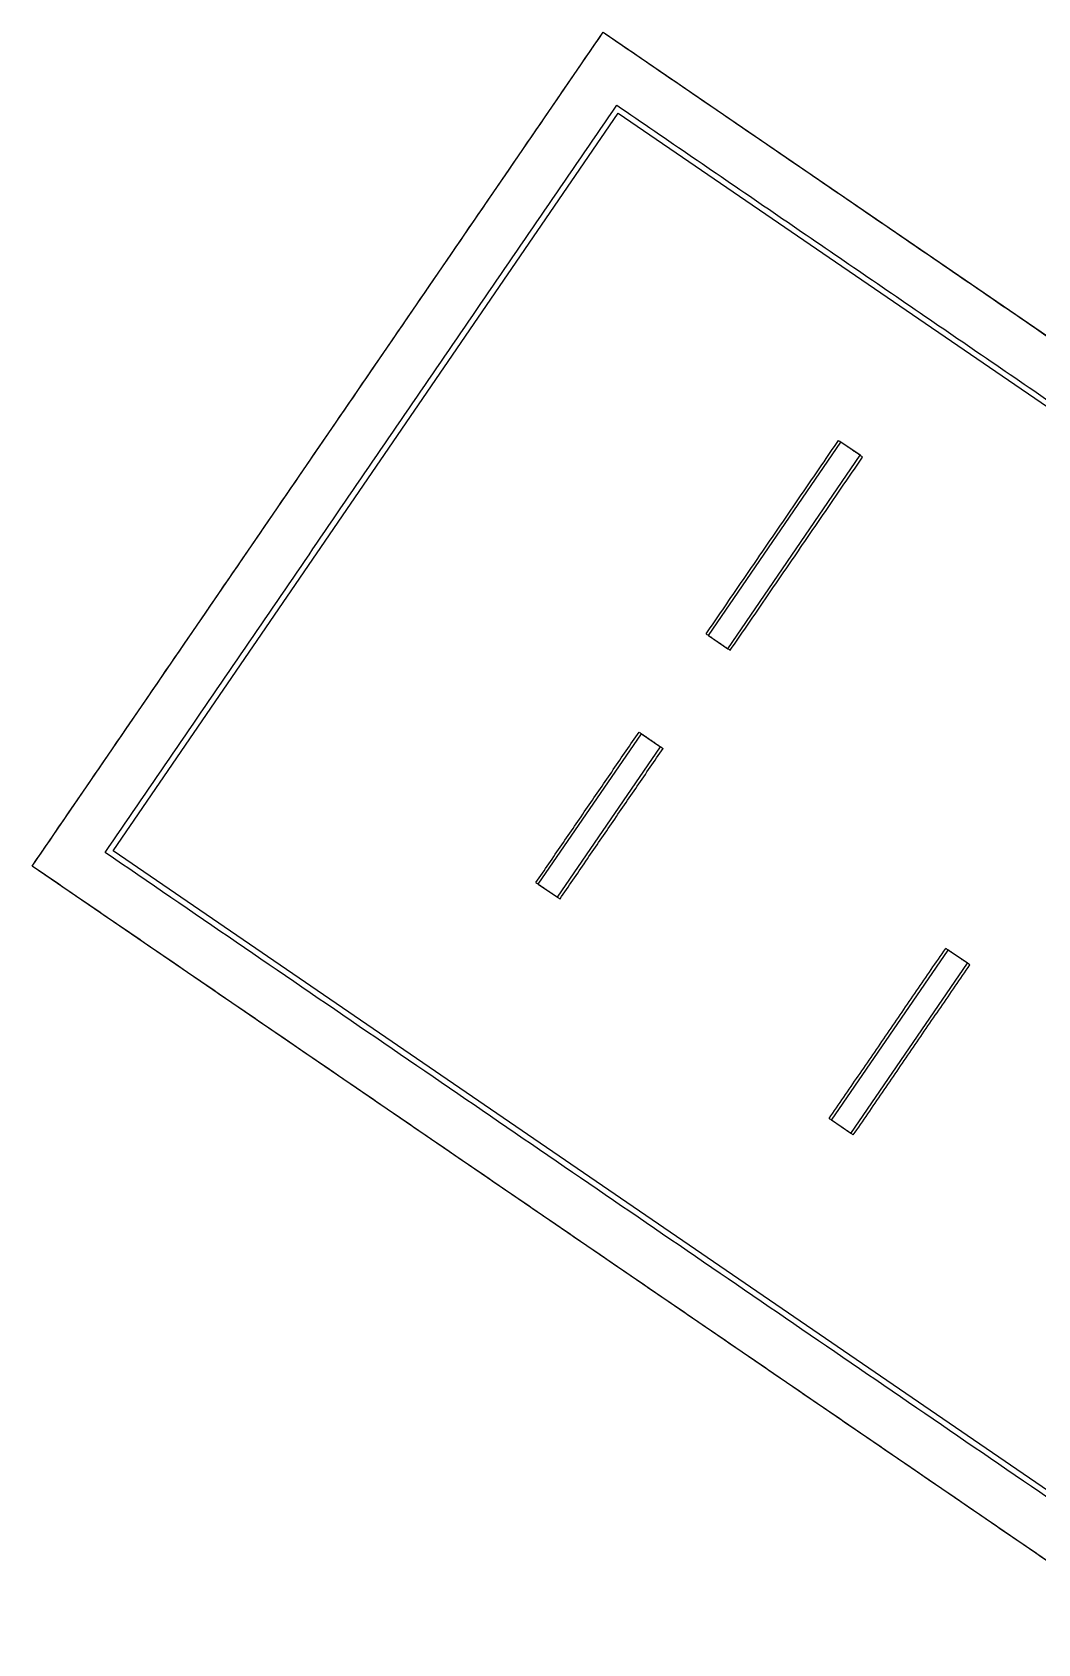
# Model space of a CAD drawing. Header units: millimetres. Extents: x -121354 to 132141, y -64344 to 350.
# Drawn here: x -4495 to 4131, y -13476 to 350 of the extents above; entities that cross this region are included whole.
import ezdxf

# ---------------------------------------------------------------- set-up
doc = ezdxf.new("R2010")
doc.units = ezdxf.units.MM
for name, color, linetype in [('Block_101ë™_ìƒë¶€ê³¨ì¡°B3_0108', 7, 'CONTINUOUS'), ('Line255', 7, 'CONTINUOUS'), ('Line257', 7, 'CONTINUOUS'), ('Line258', 7, 'CONTINUOUS'), ('Line259', 7, 'CONTINUOUS'), ('Line260', 7, 'CONTINUOUS'), ('Line261', 7, 'CONTINUOUS'), ('Line263', 7, 'CONTINUOUS'), ('Line264', 7, 'CONTINUOUS'), ('Line265', 7, 'CONTINUOUS'), ('Line267', 7, 'CONTINUOUS'), ('Line268', 7, 'CONTINUOUS'), ('Line269', 7, 'CONTINUOUS'), ('Line270', 7, 'CONTINUOUS'), ('Line271', 7, 'CONTINUOUS'), ('Line357', 7, 'CONTINUOUS'), ('Line363', 7, 'CONTINUOUS'), ('Polyline058', 7, 'CONTINUOUS'), ('Polyline060', 7, 'CONTINUOUS')]:
    doc.layers.add(name, color=color, linetype=linetype)

msp = doc.modelspace()

# ---------------------------------------------------------------- linework, layer by layer
at = {"layer": 'Block_101ë™_ìƒë¶€ê³¨ì¡°B3_0108'}
for points in [[(-4495, -6804), (403, 350)], [(403, 350), (10974, -6887)], [(-3869, -6687), (520, -276)], [(520, -276), (10926, -7400)], [(1287, -4812), (2422, -3153)], [(2629, -3295), (2422, -3153)], [(1493, -4953), (2629, -3295)], [(1287, -4812), (1493, -4953)], [(-173, -6945), (711, -5654)], [(711, -5654), (917, -5795)], [(33, -7086), (917, -5795)], [(5133, -12850), (-3869, -6687)], [(5250, -13476), (-4495, -6804)], [(-173, -6945), (33, -7086)], [(2342, -8970), (3342, -7510)], [(3549, -7651), (3342, -7510)], [(2549, -9111), (3549, -7651)], [(2549, -9111), (2342, -8970)]]:
    msp.add_open_spline(points, degree=1, dxfattribs=at)
at = {"layer": 'Line255'}
msp.add_line((1473, -4939), (2608, -3280), dxfattribs=at)
at = {"layer": 'Line257'}
msp.add_line((5250, -13476), (-4495, -6804), dxfattribs=at)
at = {"layer": 'Line258'}
msp.add_line((2363, -8984), (3363, -7524), dxfattribs=at)
at = {"layer": 'Line259'}
msp.add_line((-153, -6959), (731, -5668), dxfattribs=at)
at = {"layer": 'Line260'}
msp.add_line((1308, -4826), (2443, -3167), dxfattribs=at)
at = {"layer": 'Line261'}
msp.add_line((-4495, -6804), (403, 350), dxfattribs=at)
at = {"layer": 'Line263'}
msp.add_line((12, -7072), (896, -5781), dxfattribs=at)
at = {"layer": 'Line264'}
msp.add_line((2608, -3280), (2443, -3167), dxfattribs=at)
at = {"layer": 'Line265'}
msp.add_line((-153, -6959), (12, -7072), dxfattribs=at)
at = {"layer": 'Line267'}
msp.add_line((1308, -4826), (1473, -4939), dxfattribs=at)
at = {"layer": 'Line268'}
msp.add_line((2528, -9097), (2363, -8984), dxfattribs=at)
at = {"layer": 'Line269'}
msp.add_line((731, -5668), (896, -5781), dxfattribs=at)
at = {"layer": 'Line270'}
msp.add_line((3528, -7637), (3363, -7524), dxfattribs=at)
at = {"layer": 'Line271'}
msp.add_line((2528, -9097), (3528, -7637), dxfattribs=at)
at = {"layer": 'Line357'}
msp.add_line((403, 350), (10932, -6859), dxfattribs=at)
at = {"layer": 'Line363'}
msp.add_line((5120, -12781), (-3799, -6674), dxfattribs=at)
at = {"layer": 'Polyline058'}
msp.add_line((533, -345), (10856, -7413), dxfattribs=at)
at = {"layer": 'Polyline060'}
msp.add_line((-3799, -6674), (533, -345), dxfattribs=at)

doc.saveas('drawing.dxf')
